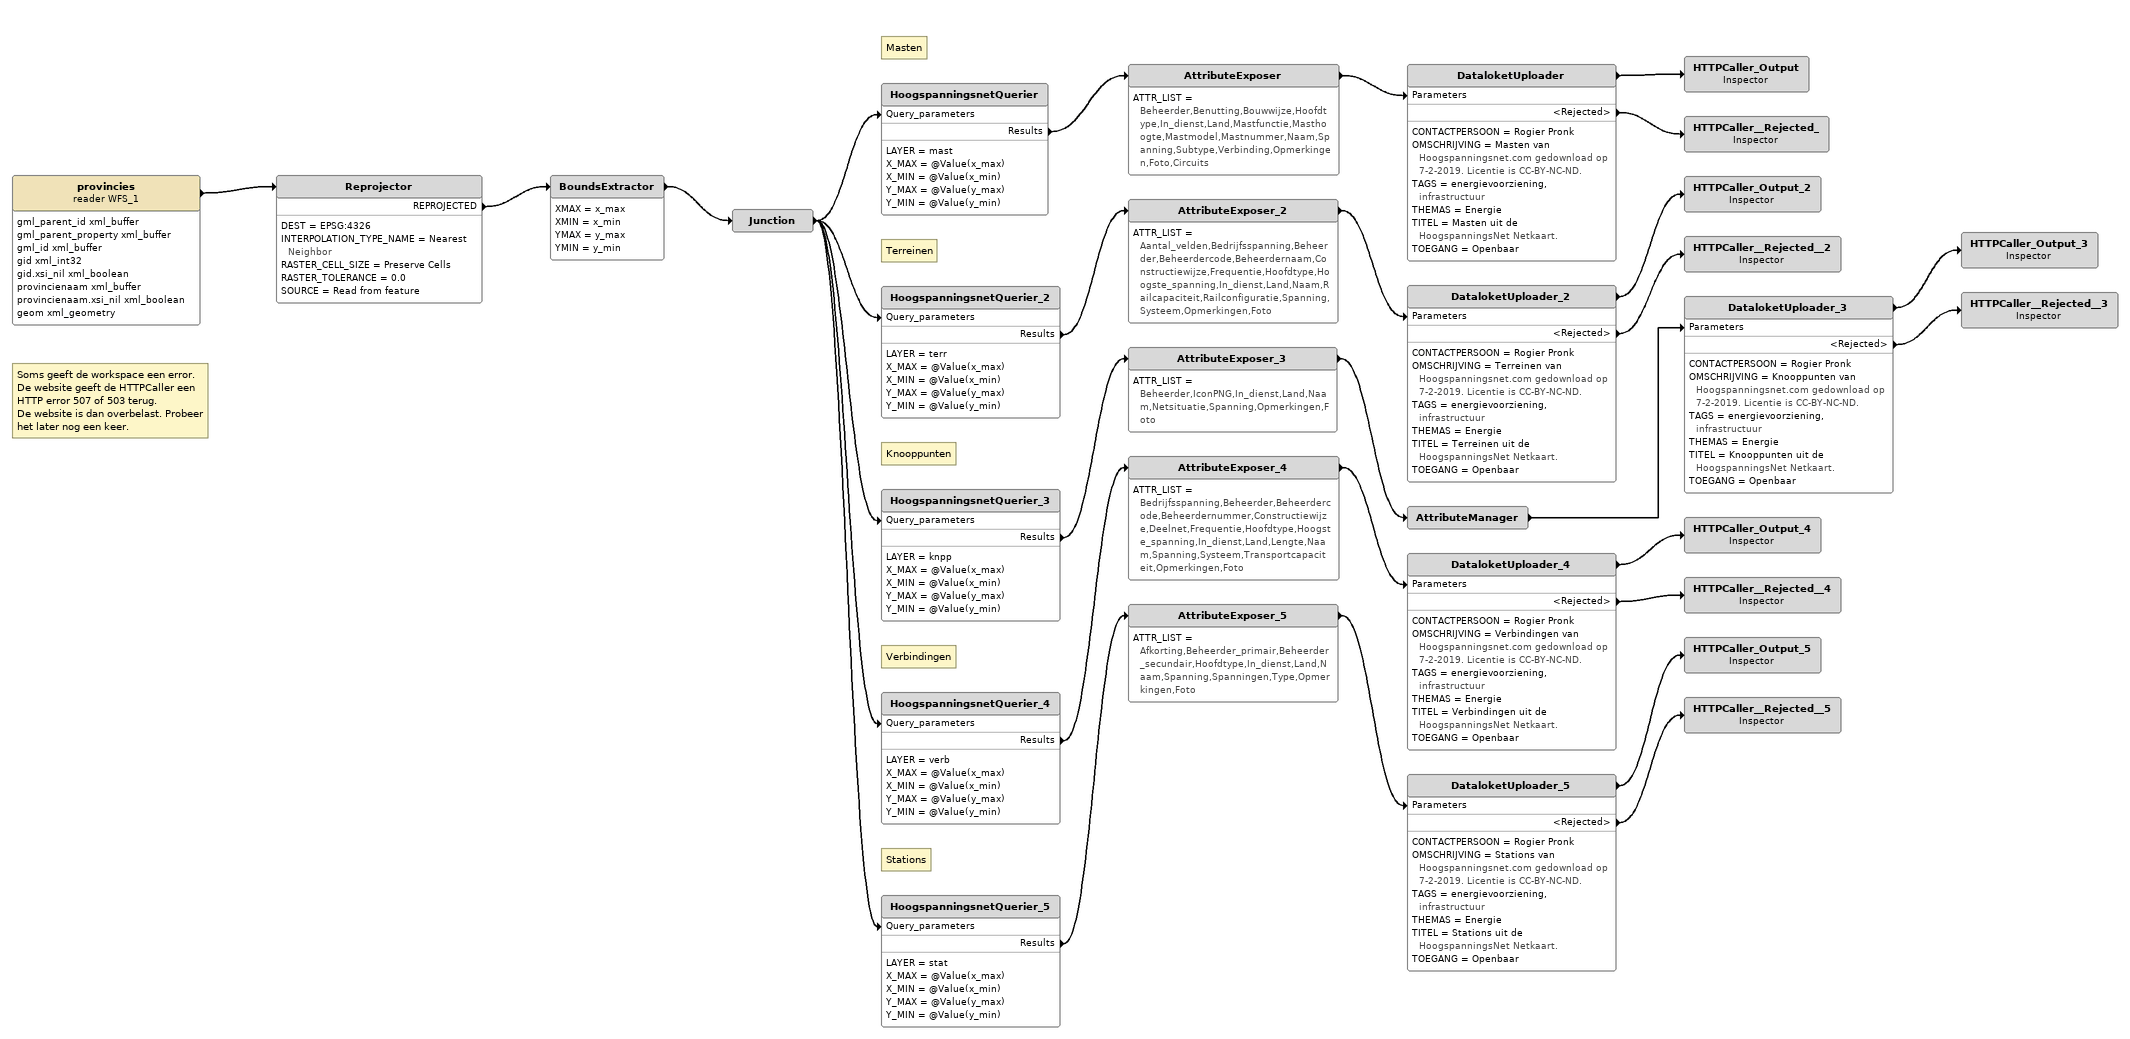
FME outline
Note: Soms geeft de workspace een error. / De website geeft de HTTPCaller een HTTP error 507 of 503 terug. / De website is dan overbelast. Probeer het later nog een keer.
provincies (reader WFS_1)
    attributes: gml_parent_id xml_buffer, gml_parent_property xml_buffer, gml_id xml_buffer, gid xml_int32, gid.xsi_nil xml_boolean, provincienaam xml_buffer, provincienaam.xsi_nil xml_boolean, geom xml_geometry
    -> Reprojector
Reprojector
    DEST = EPSG:4326
    INTERPOLATION_TYPE_NAME = Nearest Neighbor
    RASTER_CELL_SIZE = Preserve Cells
    RASTER_TOLERANCE = 0.0
    SOURCE = Read from feature
    REPROJECTED -> BoundsExtractor
BoundsExtractor
    XMAX = x_max
    XMIN = x_min
    YMAX = y_max
    YMIN = y_min
    -> Junction
Junction
    -> HoogspanningsnetQuerier [Query_parameters]
    -> HoogspanningsnetQuerier_2 [Query_parameters]
    -> HoogspanningsnetQuerier_3 [Query_parameters]
    -> HoogspanningsnetQuerier_4 [Query_parameters]
    -> HoogspanningsnetQuerier_5 [Query_parameters]
Note: Masten
HoogspanningsnetQuerier
    LAYER = mast
    X_MAX = @Value(x_max)
    X_MIN = @Value(x_min)
    Y_MAX = @Value(y_max)
    Y_MIN = @Value(y_min)
    Results -> AttributeExposer
AttributeExposer
    ATTR_LIST = Beheerder,Benutting,Bouwwijze,Hoofdtype,In_dienst,Land,Mastfunctie,Masthoogte,Mastmodel,Mastnummer,Naam,Spanning,Subtype,Verbinding,Opmerkingen,Foto,Circuits
    -> DataloketUploader [Parameters]
DataloketUploader
    CONTACTPERSOON = Rogier Pronk
    OMSCHRIJVING = Masten van Hoogspanningsnet.com gedownload op 7-2-2019. Licentie is CC-BY-NC-ND.
    TAGS = energievoorziening, infrastructuur
    THEMAS = Energie
    TITEL = Masten uit de HoogspanningsNet Netkaart.
    TOEGANG = Openbaar
    -> HTTPCaller_Output
    <Rejected> -> HTTPCaller__Rejected_
HTTPCaller_Output: Inspector
HTTPCaller__Rejected_: Inspector
Note: Terreinen
HoogspanningsnetQuerier_2
    LAYER = terr
    X_MAX = @Value(x_max)
    X_MIN = @Value(x_min)
    Y_MAX = @Value(y_max)
    Y_MIN = @Value(y_min)
    Results -> AttributeExposer_2
AttributeExposer_2
    ATTR_LIST = Aantal_velden,Bedrijfsspanning,Beheerder,Beheerdercode,Beheerdernaam,Constructiewijze,Frequentie,Hoofdtype,Hoogste_spanning,In_dienst,Land,Naam,Railcapaciteit,Railconfiguratie,Spanning,Systeem,Opmerkingen,Foto
    -> DataloketUploader_2 [Parameters]
DataloketUploader_2
    CONTACTPERSOON = Rogier Pronk
    OMSCHRIJVING = Terreinen van Hoogspanningsnet.com gedownload op 7-2-2019. Licentie is CC-BY-NC-ND.
    TAGS = energievoorziening, infrastructuur
    THEMAS = Energie
    TITEL = Terreinen uit de HoogspanningsNet Netkaart.
    TOEGANG = Openbaar
    -> HTTPCaller_Output_2
    <Rejected> -> HTTPCaller__Rejected__2
HTTPCaller_Output_2: Inspector
HTTPCaller__Rejected__2: Inspector
Note: Knooppunten
HoogspanningsnetQuerier_3
    LAYER = knpp
    X_MAX = @Value(x_max)
    X_MIN = @Value(x_min)
    Y_MAX = @Value(y_max)
    Y_MIN = @Value(y_min)
    Results -> AttributeExposer_3
AttributeExposer_3
    ATTR_LIST = Beheerder,IconPNG,In_dienst,Land,Naam,Netsituatie,Spanning,Opmerkingen,Foto
    -> AttributeManager
AttributeManager
    -> DataloketUploader_3 [Parameters]
DataloketUploader_3
    CONTACTPERSOON = Rogier Pronk
    OMSCHRIJVING = Knooppunten van Hoogspanningsnet.com gedownload op 7-2-2019. Licentie is CC-BY-NC-ND.
    TAGS = energievoorziening, infrastructuur
    THEMAS = Energie
    TITEL = Knooppunten uit de HoogspanningsNet Netkaart.
    TOEGANG = Openbaar
    -> HTTPCaller_Output_3
    <Rejected> -> HTTPCaller__Rejected__3
HTTPCaller_Output_3: Inspector
HTTPCaller__Rejected__3: Inspector
Note: Verbindingen
HoogspanningsnetQuerier_4
    LAYER = verb
    X_MAX = @Value(x_max)
    X_MIN = @Value(x_min)
    Y_MAX = @Value(y_max)
    Y_MIN = @Value(y_min)
    Results -> AttributeExposer_4
AttributeExposer_4
    ATTR_LIST = Bedrijfsspanning,Beheerder,Beheerdercode,Beheerdernummer,Constructiewijze,Deelnet,Frequentie,Hoofdtype,Hoogste_spanning,In_dienst,Land,Lengte,Naam,Spanning,Systeem,Transportcapaciteit,Opmerkingen,Foto
    -> DataloketUploader_4 [Parameters]
DataloketUploader_4
    CONTACTPERSOON = Rogier Pronk
    OMSCHRIJVING = Verbindingen van Hoogspanningsnet.com gedownload op 7-2-2019. Licentie is CC-BY-NC-ND.
    TAGS = energievoorziening, infrastructuur
    THEMAS = Energie
    TITEL = Verbindingen uit de HoogspanningsNet Netkaart.
    TOEGANG = Openbaar
    -> HTTPCaller_Output_4
    <Rejected> -> HTTPCaller__Rejected__4
HTTPCaller_Output_4: Inspector
HTTPCaller__Rejected__4: Inspector
Note: Stations
HoogspanningsnetQuerier_5
    LAYER = stat
    X_MAX = @Value(x_max)
    X_MIN = @Value(x_min)
    Y_MAX = @Value(y_max)
    Y_MIN = @Value(y_min)
    Results -> AttributeExposer_5
AttributeExposer_5
    ATTR_LIST = Afkorting,Beheerder_primair,Beheerder_secundair,Hoofdtype,In_dienst,Land,Naam,Spanning,Spanningen,Type,Opmerkingen,Foto
    -> DataloketUploader_5 [Parameters]
DataloketUploader_5
    CONTACTPERSOON = Rogier Pronk
    OMSCHRIJVING = Stations van Hoogspanningsnet.com gedownload op 7-2-2019. Licentie is CC-BY-NC-ND.
    TAGS = energievoorziening, infrastructuur
    THEMAS = Energie
    TITEL = Stations uit de HoogspanningsNet Netkaart.
    TOEGANG = Openbaar
    -> HTTPCaller_Output_5
    <Rejected> -> HTTPCaller__Rejected__5
HTTPCaller_Output_5: Inspector
HTTPCaller__Rejected__5: Inspector
